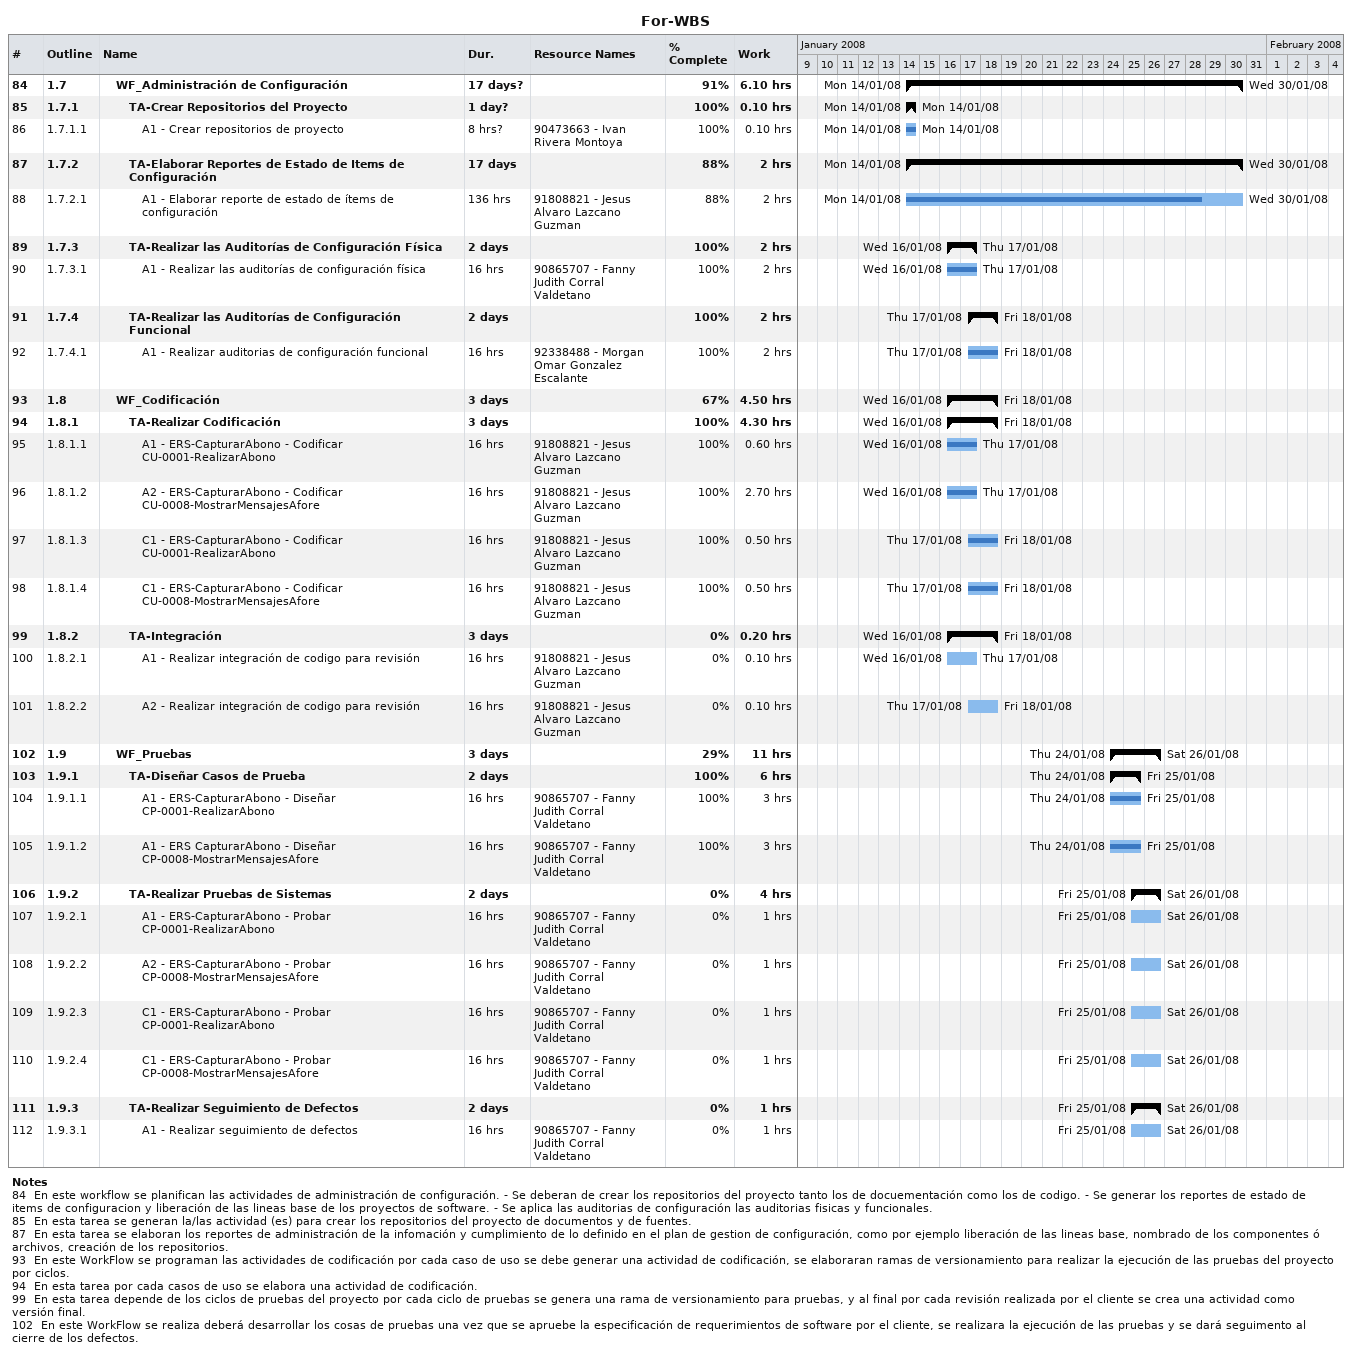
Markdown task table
For-WBS

| ID | WBS | Task | Duration | Start | Finish | Resources | % complete | Work (h) |
|---|---|---|---|---|---|---|---|---|
| 84 | 1.7 | **WF_Administración de Configuración** | 17d? | 2008-01-14 | 2008-01-30 |  | 91 | 6.10 |
| 85 | 1.7.1 | **TA-Crear Repositorios del Proyecto** | 1d? | 2008-01-14 | 2008-01-14 |  | 100 | 0.10 |
| 86 | 1.7.1.1 | A1 - Crear repositorios de proyecto | 8h? | 2008-01-14 | 2008-01-14 | 90473663 - Ivan Rivera Montoya | 100 | 0.10 |
| 87 | 1.7.2 | **TA-Elaborar Reportes de Estado de Items de Configuración** | 17d | 2008-01-14 | 2008-01-30 |  | 88 | 2 |
| 88 | 1.7.2.1 | A1 - Elaborar reporte de estado de ítems de configuración | 136h | 2008-01-14 | 2008-01-30 | 91808821 - Jesus Alvaro Lazcano Guzman | 88 | 2 |
| 89 | 1.7.3 | **TA-Realizar las Auditorías de Configuración Física** | 2d | 2008-01-16 | 2008-01-17 |  | 100 | 2 |
| 90 | 1.7.3.1 | A1 - Realizar las auditorías de configuración física | 16h | 2008-01-16 | 2008-01-17 | 90865707 - Fanny Judith Corral Valdetano | 100 | 2 |
| 91 | 1.7.4 | **TA-Realizar las Auditorías de Configuración Funcional** | 2d | 2008-01-17 | 2008-01-18 |  | 100 | 2 |
| 92 | 1.7.4.1 | A1 - Realizar auditorias de configuración funcional | 16h | 2008-01-17 | 2008-01-18 | 92338488 - Morgan Omar Gonzalez Escalante | 100 | 2 |
| 93 | 1.8 | **WF_Codificación** | 3d | 2008-01-16 | 2008-01-18 |  | 67 | 4.50 |
| 94 | 1.8.1 | **TA-Realizar Codificación** | 3d | 2008-01-16 | 2008-01-18 |  | 100 | 4.30 |
| 95 | 1.8.1.1 | A1 - ERS-CapturarAbono - Codificar CU-0001-RealizarAbono | 16h | 2008-01-16 | 2008-01-17 | 91808821 - Jesus Alvaro Lazcano Guzman | 100 | 0.60 |
| 96 | 1.8.1.2 | A2 - ERS-CapturarAbono - Codificar CU-0008-MostrarMensajesAfore | 16h | 2008-01-16 | 2008-01-17 | 91808821 - Jesus Alvaro Lazcano Guzman | 100 | 2.70 |
| 97 | 1.8.1.3 | C1 - ERS-CapturarAbono - Codificar CU-0001-RealizarAbono | 16h | 2008-01-17 | 2008-01-18 | 91808821 - Jesus Alvaro Lazcano Guzman | 100 | 0.50 |
| 98 | 1.8.1.4 | C1 - ERS-CapturarAbono - Codificar CU-0008-MostrarMensajesAfore | 16h | 2008-01-17 | 2008-01-18 | 91808821 - Jesus Alvaro Lazcano Guzman | 100 | 0.50 |
| 99 | 1.8.2 | **TA-Integración** | 3d | 2008-01-16 | 2008-01-18 |  | 0 | 0.20 |
| 100 | 1.8.2.1 | A1 - Realizar integración de codigo para revisión | 16h | 2008-01-16 | 2008-01-17 | 91808821 - Jesus Alvaro Lazcano Guzman | 0 | 0.10 |
| 101 | 1.8.2.2 | A2 - Realizar integración de codigo para revisión | 16h | 2008-01-17 | 2008-01-18 | 91808821 - Jesus Alvaro Lazcano Guzman | 0 | 0.10 |
| 102 | 1.9 | **WF_Pruebas** | 3d | 2008-01-24 | 2008-01-26 |  | 29 | 11 |
| 103 | 1.9.1 | **TA-Diseñar Casos de Prueba** | 2d | 2008-01-24 | 2008-01-25 |  | 100 | 6 |
| 104 | 1.9.1.1 | A1 - ERS-CapturarAbono - Diseñar CP-0001-RealizarAbono | 16h | 2008-01-24 | 2008-01-25 | 90865707 - Fanny Judith Corral Valdetano | 100 | 3 |
| 105 | 1.9.1.2 | A1 - ERS CapturarAbono - Diseñar CP-0008-MostrarMensajesAfore | 16h | 2008-01-24 | 2008-01-25 | 90865707 - Fanny Judith Corral Valdetano | 100 | 3 |
| 106 | 1.9.2 | **TA-Realizar Pruebas de Sistemas** | 2d | 2008-01-25 | 2008-01-26 |  | 0 | 4 |
| 107 | 1.9.2.1 | A1 - ERS-CapturarAbono - Probar CP-0001-RealizarAbono | 16h | 2008-01-25 | 2008-01-26 | 90865707 - Fanny Judith Corral Valdetano | 0 | 1 |
| 108 | 1.9.2.2 | A2 - ERS-CapturarAbono - Probar CP-0008-MostrarMensajesAfore | 16h | 2008-01-25 | 2008-01-26 | 90865707 - Fanny Judith Corral Valdetano | 0 | 1 |
| 109 | 1.9.2.3 | C1 - ERS-CapturarAbono - Probar CP-0001-RealizarAbono | 16h | 2008-01-25 | 2008-01-26 | 90865707 - Fanny Judith Corral Valdetano | 0 | 1 |
| 110 | 1.9.2.4 | C1 - ERS-CapturarAbono - Probar CP-0008-MostrarMensajesAfore | 16h | 2008-01-25 | 2008-01-26 | 90865707 - Fanny Judith Corral Valdetano | 0 | 1 |
| 111 | 1.9.3 | **TA-Realizar Seguimiento de Defectos** | 2d | 2008-01-25 | 2008-01-26 |  | 0 | 1 |
| 112 | 1.9.3.1 | A1 - Realizar seguimiento de defectos | 16h | 2008-01-25 | 2008-01-26 | 90865707 - Fanny Judith Corral Valdetano | 0 | 1 |

Notes
- 84: En este workflow se planifican las actividades de administración de configuración. - Se deberan de crear los repositorios del proyecto tanto los de docuementación como los de codigo. - Se generar los reportes de estado de items de configuracion y liberación de las lineas base de los proyectos de software. - Se aplica las auditorias de configuración las auditorias fisicas y funcionales.
- 85: En esta tarea se generan la/las actividad (es) para crear los repositorios del proyecto de documentos y de fuentes.
- 87: En esta tarea se elaboran los reportes de administración de la infomación y cumplimiento de lo definido en el plan de gestion de configuración, como por ejemplo liberación de las lineas base, nombrado de los componentes ó archivos, creación de los repositorios.
- 93: En este WorkFlow se programan las actividades de codificación por cada caso de uso se debe generar una actividad de codificación, se elaboraran ramas de versionamiento para realizar la ejecución de las pruebas del proyecto por ciclos.
- 94: En esta tarea por cada casos de uso se elabora una actividad de codificación.
- 99: En esta tarea depende de los ciclos de pruebas del proyecto por cada ciclo de pruebas se genera una rama de versionamiento para pruebas, y al final por cada revisión realizada por el cliente se crea una actividad como versión final.
- 102: En este WorkFlow se realiza deberá desarrollar los cosas de pruebas una vez que se apruebe la especificación de requerimientos de software por el cliente, se realizara la ejecución de las pruebas y se dará seguimento al cierre de los defectos.
